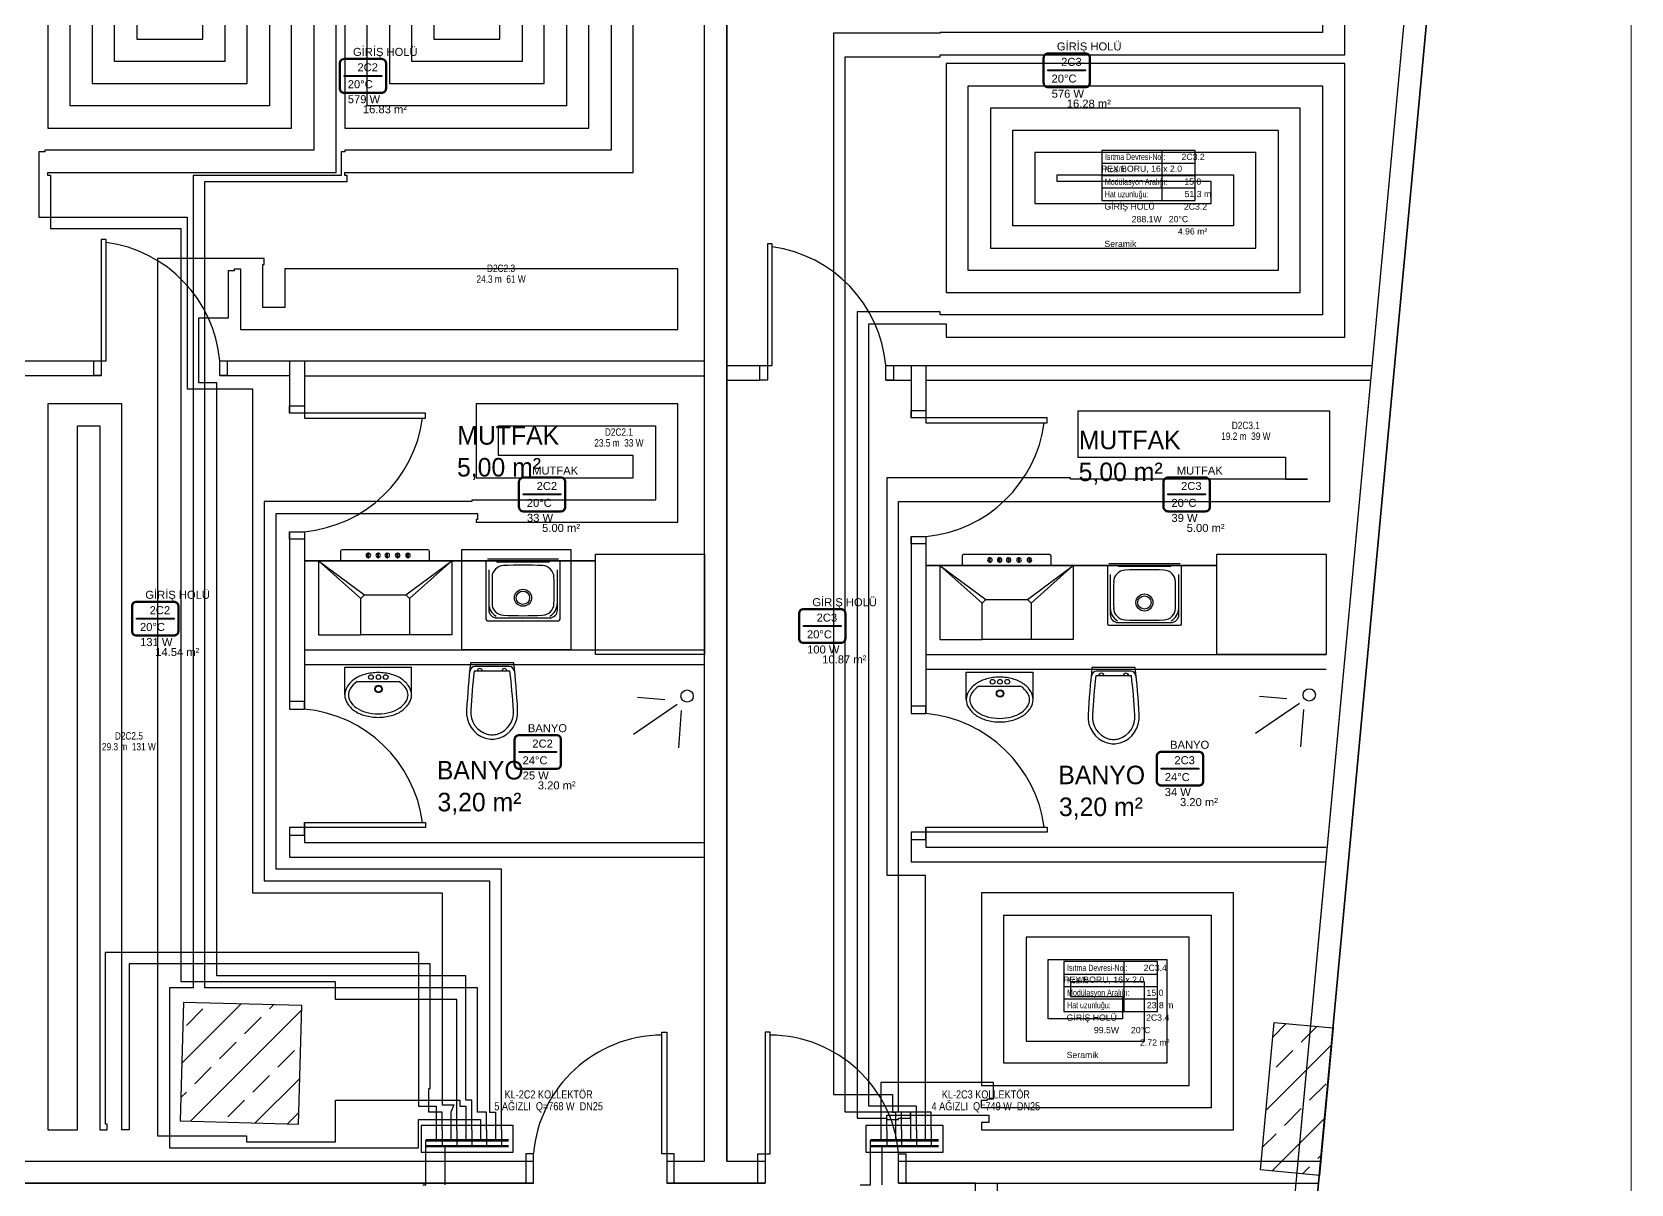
# Model space of a CAD drawing. Header units: centimetres. Extents: x 247996 to 315152, y -468471 to -440326.
# Drawn here: x 287965 to 289044, y -444081 to -443304 of the extents above; entities that cross this region are included whole.
import ezdxf
from ezdxf.enums import TextEntityAlignment as Align

# ---------------------------------------------------------------- set-up
doc = ezdxf.new("R2010")
doc.units = ezdxf.units.CM
doc.linetypes.add('ISITMA DONUS HATTI', pattern=[1.66, 1.57, -0.02, -0.07])
for name, color, linetype, lineweight in [('SCOTT-ANTED', 144, 'Continuous', 0), ('SCOTT-MTY-ISITMA-DONUS-BORU', 30, 'ISITMA DONUS HATTI', 30), ('SCOTT-MTY-ISITMA-GIDIS-BORU', 10, 'Continuous', 30)]:
    doc.layers.add(name, color=color, linetype=linetype, lineweight=lineweight)
for name, color, linetype in [('SCOTT-MKDU0', 50, 'Continuous'), ('SCOTT-MTY-ISIKAYBIMAHAL', 2, 'Continuous'), ('SCOTT-MTY-KOLLETÖR', 7, 'Continuous'), ('SCOTT-MTY-PEX-BORU', 1, 'Continuous'), ('SCOTT-MTY-RADYATÖR', 2, 'Continuous')]:
    doc.layers.add(name, color=color, linetype=linetype)
doc.styles.add('MtXpl_Comic_Sans_MS', font='comic.ttf')
doc.styles.add('MTYCAPLT', font='arial.ttf')
doc.styles.add('ROTAS', font='arial.ttf')

# ---------------------------------------------------------------- blocks, each defined once
blk = doc.blocks.new('MTY-RADYATOR MAHAL')
at = {"layer": 'SCOTT-MTY-ISIKAYBIMAHAL', "color": 2}
for points in [[(-35.7, 18.4), (-35.7, -18.4, 0.414214), (-28.2, -25.9), (28.2, -25.9, 0.414214), (35.7, -18.4), (35.7, 18.4, 0.414214), (28.2, 25.9), (-28.2, 25.9, 0.414214)], [(-34.2, 18.4), (-34.2, -18.4, 0.414214), (-28.2, -24.4), (28.2, -24.4, 0.414214), (34.2, -18.4), (34.2, 18.4, 0.414214), (28.2, 24.4), (-28.2, 24.4, 0.414214)]]:
    blk.add_lwpolyline(points, format="xyb", close=True, dxfattribs=at)
at = {"layer": 'SCOTT-MTY-ISIKAYBIMAHAL', "color": 4}
for points in [[(-35.2, 18.4), (-35.2, -18.4, 0.414214), (-28.2, -25.4), (28.2, -25.4, 0.414214), (35.2, -18.4), (35.2, 18.4, 0.414214), (28.2, 25.4), (-28.2, 25.4, 0.414214)], [(-34.7, 18.4), (-34.7, -18.4, 0.414214), (-28.2, -24.9), (28.2, -24.9, 0.414214), (34.7, -18.4), (34.7, 18.4, 0.414214), (28.2, 24.9), (-28.2, 24.9, 0.414214)]]:
    blk.add_lwpolyline(points, format="xyb", close=True, dxfattribs=at)
at = {"layer": 'SCOTT-MTY-ISIKAYBIMAHAL', "color": 2}
blk.add_lwpolyline([(-28.2, 0.8), (28.2, 0.8), (28.2, -0.8), (-28.2, -0.8)], close=True, dxfattribs=at)
at = {"layer": 'SCOTT-MTY-ISIKAYBIMAHAL', "color": 1, "style": 'MTYCAPLT', "width": 0.65}
for tag, p in [('MAHAL_001', (-14.9, 29.8)), ('NO_001', (-8.3, 6.7))]:
    blk.add_attdef(tag, p, '', height=12, rotation=360, dxfattribs=at)
at = {"layer": 'SCOTT-MTY-ISIKAYBIMAHAL', "color": 4, "style": 'MTYCAPLT', "width": 0.65}
for tag, p in [('DERECE_001', (-22.8, -18.5)), ('ISIKAYBI_001', (-22.7, -41.1))]:
    blk.add_attdef(tag, p, '', height=12, rotation=360, dxfattribs=at)
blk.add_attdef('ALAN', text='', height=12, rotation=360, dxfattribs=at).set_placement((0, -50), align=Align.MIDDLE_LEFT)
blk = doc.blocks.new('MTY-ETIKET')
at = {"layer": 'SCOTT-MTY-RADYATÖR'}
for p, q in [((2.69, 0), (2.69, 8)), ((-7, 6), (8, 6)), ((-7, 4), (8, 4)), ((-7, 2), (8, 2))]:
    blk.add_line(p, q, dxfattribs=at)
blk.add_lwpolyline([(8, 0), (8, 8), (-7, 8), (-7, 0)], close=True, dxfattribs=at)
at = {"layer": 'SCOTT-MTY-RADYATÖR', "style": 'MTYCAPLT', "width": 0.65}
for s, p in [('Kcal/h:', (-6.5, 5)), ('Isıtma Devresi-No.:', (-6.5, 7)), ('Modülasyon Aralığı:', (-6.5, 3)), ('Hat uzunluğu:', (-6.5, 1))]:
    blk.add_text(s, height=1, rotation=360, dxfattribs=at).set_placement(p, align=Align.MIDDLE_LEFT)
at = {"layer": 'SCOTT-MTY-RADYATÖR', "color": 2, "style": 'MTYCAPLT', "width": 0.65}
for tag, p in [('BORU_001', (-7.07, 4.59)), ('YER_001', (2.9, 4.5))]:
    blk.add_attdef(tag, p, '', height=1, dxfattribs=at)
at = {"layer": 'SCOTT-MTY-RADYATÖR', "style": 'MTYCAPLT', "width": 0.65}
for tag, p in [('NO1_001', (5.8, 6.5)), ('AR_001', (6.25, 2.5)), ('UZ_001', (6.31, 0.51))]:
    blk.add_attdef(tag, p, '', height=1, rotation=360, dxfattribs=at)

msp = doc.modelspace()

# ---------------------------------------------------------------- linework, layer by layer
at = {"layer": 'SCOTT-ANTED'}
msp.add_line((289044.2, -440326.5), (289044.2, -447826.5), dxfattribs=at)
at = {"layer": 'SCOTT-MKDU0', "color": 8, "ltscale": 0.03}
for p, q in [((288531.6, -447327.5), (288918.9, -443160.1)), ((288918.9, -443160.1), (288531.6, -447327.5)), ((288804.3, -444231), (288903.9, -443159.5)), ((288819.6, -444066), (288903.9, -443159.5)), ((288419.1, -444066), (288419.1, -443220.4)), ((288419.1, -444066), (288419.1, -443220.4)), ((288434.1, -444066), (288434.1, -443220.9)), ((288434.1, -443220.9), (288434.1, -444066)), ((287958.2, -443526), (288015.3, -443526)), ((288092, -443526), (288149.1, -443526)), ((288139.1, -443526), (288139.1, -443561.4)), ((288149.1, -443526), (288149.1, -443564.7)), ((288149.1, -443526.1), (288419.1, -443526.1)), ((288434.1, -443529.1), (288457.1, -443529.1)), ((288541.5, -443529.1), (288568.4, -443529.1)), ((288558.4, -443529.1), (288558.4, -443564.5)), ((288568.4, -443529.1), (288568.4, -443567.9)), ((288568.4, -443529.2), (288869.5, -443529.2)), ((287958.2, -443536), (288012, -443536)), ((288092, -443536), (288139.1, -443536)), ((288149.1, -443536.1), (288419.1, -443536.1)), ((288434.1, -443539.1), (288456.5, -443539.1)), ((288541.5, -443539.1), (288558.4, -443539.1)), ((288568.4, -443539.2), (288868.6, -443539.2)), ((288139.1, -443641.4), (288139.1, -443761)), ((288149.1, -443641.4), (288149.1, -443761)), ((288255.3, -443721), (288255.3, -443653.3)), ((288255.3, -443653.3), (288328.9, -443653.3)), ((288328.9, -443653.3), (288328.9, -443721)), ((288558.4, -443644.5), (288558.4, -443764.1)), ((288568.4, -443644.5), (288568.4, -443764.1)), ((288149.1, -443661), (288345.4, -443661)), ((288345.4, -443661), (288149.1, -443661)), ((288345.4, -443661), (288149.1, -443661)), ((288187.1, -443686.4), (288158.6, -443660.9)), ((288158.6, -443660.9), (288189.6, -443683.9)), ((288248.6, -443660.9), (288158.6, -443660.9)), ((288158.6, -443660.9), (288158.6, -443710.9)), ((288173.5, -443654.6), (288173.5, -443660.9)), ((288232.5, -443653.6), (288174.5, -443653.6)), ((288192, -443656.3), (288192, -443655.8)), ((288192.6, -443655.8), (288192, -443655.8)), ((288192, -443658.9), (288192, -443656.3)), ((288192, -443658.9), (288192.6, -443658.9)), ((288192.6, -443656.3), (288192.6, -443655.8)), ((288192.6, -443658.9), (288192.6, -443656.3)), ((288198.6, -443656.3), (288198.6, -443655.8)), ((288199.2, -443655.8), (288198.6, -443655.8)), ((288198.6, -443658.9), (288198.6, -443656.3)), ((288198.6, -443658.9), (288199.2, -443658.9)), ((288199.2, -443656.3), (288199.2, -443655.8)), ((288199.2, -443658.9), (288199.2, -443656.3)), ((288204.7, -443656.3), (288204.7, -443655.8)), ((288204.7, -443655.8), (288205.3, -443655.8)), ((288204.7, -443658.9), (288204.7, -443656.3)), ((288204.7, -443658.9), (288205.3, -443658.9)), ((288205.3, -443656.3), (288205.3, -443655.8)), ((288205.3, -443658.9), (288205.3, -443656.3)), ((288211.7, -443656.3), (288211.7, -443655.8)), ((288211.7, -443655.8), (288212.3, -443655.8)), ((288211.7, -443658.9), (288211.7, -443656.3)), ((288211.7, -443658.9), (288212.3, -443658.9)), ((288212.3, -443656.3), (288212.3, -443655.8)), ((288212.3, -443658.9), (288212.3, -443656.3)), ((288217.6, -443683.9), (288248.6, -443660.9)), ((288218.7, -443656.3), (288218.7, -443655.8)), ((288218.7, -443655.8), (288219.3, -443655.8)), ((288218.7, -443658.9), (288218.7, -443656.3)), ((288218.7, -443658.9), (288219.3, -443658.9)), ((288219.3, -443656.3), (288219.3, -443655.8)), ((288219.3, -443658.9), (288219.3, -443656.3)), ((288248.6, -443660.9), (288220.1, -443686.4)), ((288233.5, -443660.9), (288233.5, -443654.6)), ((288248.6, -443660.9), (288248.6, -443710.9)), ((288271.6, -443660.9), (288271.6, -443700.4)), ((288320.6, -443659.9), (288272.6, -443659.9)), ((288314.5, -443661.8), (288278.8, -443661.8)), ((288321.6, -443700.4), (288321.6, -443660.9)), ((288345.5, -443724.1), (288345.5, -443656.4)), ((288345.5, -443656.4), (288419.1, -443656.4)), ((288419.1, -443656.4), (288419.1, -443724.1)), ((288568.4, -443664.1), (288764.8, -443664.1)), ((288764.8, -443664.1), (288568.4, -443664.1)), ((288764.8, -443664.1), (288568.4, -443664.1)), ((288606.4, -443689.6), (288577.9, -443664.1)), ((288577.9, -443664.1), (288608.9, -443687.1)), ((288667.9, -443664.1), (288577.9, -443664.1)), ((288577.9, -443664.1), (288577.9, -443714.1)), ((288592.9, -443657.8), (288592.9, -443664.1)), ((288651.9, -443656.8), (288593.9, -443656.8)), ((288611.3, -443659.4), (288611.3, -443658.9)), ((288611.9, -443658.9), (288611.3, -443658.9)), ((288611.3, -443662), (288611.3, -443659.4)), ((288611.3, -443662), (288611.9, -443662)), ((288611.9, -443659.4), (288611.9, -443658.9)), ((288611.9, -443662), (288611.9, -443659.4)), ((288617.9, -443659.4), (288617.9, -443658.9)), ((288618.5, -443658.9), (288617.9, -443658.9)), ((288617.9, -443662), (288617.9, -443659.4)), ((288617.9, -443662), (288618.5, -443662)), ((288618.5, -443659.4), (288618.5, -443658.9)), ((288618.5, -443662), (288618.5, -443659.4)), ((288624.1, -443659.4), (288624.1, -443658.9)), ((288624.1, -443658.9), (288624.7, -443658.9)), ((288624.1, -443662), (288624.1, -443659.4)), ((288624.1, -443662), (288624.7, -443662)), ((288624.7, -443659.4), (288624.7, -443658.9)), ((288624.7, -443662), (288624.7, -443659.4)), ((288631.1, -443659.4), (288631.1, -443658.9)), ((288631.1, -443658.9), (288631.7, -443658.9)), ((288631.1, -443662), (288631.1, -443659.4)), ((288631.1, -443662), (288631.7, -443662)), ((288631.7, -443659.4), (288631.7, -443658.9)), ((288631.7, -443662), (288631.7, -443659.4)), ((288636.9, -443687.1), (288667.9, -443664.1)), ((288638, -443659.4), (288638, -443658.9)), ((288638, -443658.9), (288638.7, -443658.9)), ((288638, -443662), (288638, -443659.4)), ((288638, -443662), (288638.7, -443662)), ((288638.7, -443659.4), (288638.7, -443658.9)), ((288638.7, -443662), (288638.7, -443659.4)), ((288667.9, -443664.1), (288639.4, -443689.6)), ((288652.9, -443664.1), (288652.9, -443657.8)), ((288667.9, -443664.1), (288667.9, -443714.1)), ((288690.9, -443664.1), (288690.9, -443703.5)), ((288739.9, -443663.1), (288691.9, -443663.1)), ((288740.9, -443703.5), (288740.9, -443664.1)), ((288764.8, -443724.1), (288764.8, -443656.4)), ((288764.8, -443656.4), (288838.4, -443656.4)), ((288838.4, -443656.4), (288838.4, -443724.1)), ((288273.5, -443667.1), (288273.5, -443694.2)), ((288319.8, -443694.2), (288319.8, -443667.1)), ((288692.8, -443670.2), (288692.8, -443697.3)), ((288733.8, -443664.9), (288698.1, -443664.9)), ((288739.1, -443697.3), (288739.1, -443670.2)), ((288272.6, -443701.4), (288320.6, -443701.4)), ((288278.8, -443699.5), (288314.5, -443699.5)), ((288691.9, -443704.5), (288739.9, -443704.5)), ((288698.1, -443702.6), (288733.8, -443702.6)), ((288158.6, -443710.9), (288187.1, -443710.9)), ((288248.6, -443710.9), (288220.1, -443710.9)), ((288577.9, -443714.1), (288606.4, -443714.1)), ((288667.9, -443714.1), (288639.4, -443714.1)), ((288149.1, -443721), (288419.1, -443721)), ((288328.9, -443721), (288255.3, -443721)), ((288419.1, -443724.1), (288345.5, -443724.1)), ((288568.4, -443724.1), (288838.4, -443724.1)), ((288838.4, -443724.1), (288764.8, -443724.1)), ((288149.1, -443731), (288419.1, -443731)), ((288176.4, -443732.8), (288221.4, -443732.8)), ((288176.4, -443751.5), (288176.4, -443732.8)), ((288221.4, -443751.5), (288221.4, -443732.8)), ((288568.4, -443734.1), (288838.4, -443734.1)), ((288595.7, -443736), (288640.7, -443736)), ((288595.7, -443754.6), (288595.7, -443736)), ((288640.7, -443754.6), (288640.7, -443736)), ((288149.1, -443741), (288149.1, -443761)), ((288184.8, -443742.5), (288212.9, -443742.5)), ((288568.4, -443744.1), (288568.4, -443764.1)), ((288604.2, -443745.6), (288632.3, -443745.6)), ((288400.6, -443758), (288371.1, -443778.2)), ((288392.2, -443754.7), (288373.8, -443753.3)), ((288820.4, -443757.3), (288790.8, -443777.5)), ((288812, -443754), (288793.6, -443752.6)), ((288823.2, -443761.2), (288821.2, -443786.5)), ((288403.4, -443761.9), (288401.5, -443787.2)), ((288139.1, -443841), (288139.1, -443861)), ((288149.1, -443837.6), (288149.1, -443851)), ((288149.1, -443837.6), (288149.1, -443851)), ((288558.4, -443844.1), (288558.4, -443864.1)), ((288568.4, -443840.8), (288568.4, -443854.1)), ((288568.4, -443840.8), (288568.4, -443854.1)), ((288149.1, -443851), (288419.1, -443851)), ((288568.4, -443854.1), (288838.4, -443854.1)), ((288139.1, -443861), (288419.1, -443861)), ((288558.4, -443864.1), (288838.4, -443864.1)), ((288067.5, -443958.9), (288065.2, -444038.8)), ((288066.3, -444000.1), (288106.4, -443960)), ((288147.5, -443961.1), (288067.5, -443958.9)), ((288069.5, -443974.5), (288080.7, -443963.3)), ((288072.3, -444039), (288147.4, -443963.9)), ((288125.6, -443963.3), (288128.3, -443960.6)), ((288145.2, -444041.1), (288147.5, -443961.1)), ((288108.8, -443980.1), (288120, -443968.9)), ((288794.1, -444072), (288803.4, -443972.4)), ((288802.4, -443982.4), (288811.6, -443973.2)), ((288803.4, -443972.4), (288843.2, -443976.1)), ((288821.6, -443985.7), (288832.2, -443975.1)), ((288843.2, -443976.1), (288833.9, -444075.7)), ((288091.9, -443997), (288103.1, -443985.7)), ((288797.8, -444031.9), (288842.1, -443987.6)), ((288131.2, -444002.6), (288142.4, -443991.3)), ((288804.7, -444002.6), (288815.9, -443991.3)), ((288075.1, -444013.8), (288086.3, -444002.6)), ((288114.4, -444019.4), (288125.6, -444008.2)), ((288065.7, -444023.2), (288069.5, -444019.4)), ((288115.9, -444040.3), (288146.1, -444010.2)), ((288827.2, -444025), (288838.4, -444013.8)), ((288097.5, -444036.2), (288108.8, -444025)), ((288810.3, -444041.9), (288821.6, -444030.6)), ((288065.2, -444038.8), (288145.2, -444041.1)), ((288137.8, -444040.9), (288145.4, -444033.3)), ((288801.9, -444072.7), (288837.5, -444037.1)), ((288795.5, -444056.7), (288804.7, -444047.5)), ((288832.8, -444064.3), (288835.2, -444061.9)), ((287628.2, -444066), (288303.6, -444066)), ((287871.8, -444066), (288303.6, -444066)), ((288393.6, -444066), (288419.1, -444066)), ((288393.6, -444066), (288419.1, -444066)), ((288434.1, -444066), (288460, -444066)), ((288434.1, -444066), (288460, -444066)), ((288550, -444066), (288834.7, -444066)), ((288550, -444066), (288819.6, -444066)), ((288833.9, -444075.7), (288794.1, -444072)), ((288822.5, -444074.6), (288827.2, -444069.9)), ((288303.6, -444081), (287485.3, -444081)), ((287628.2, -444081), (288303.6, -444081)), ((288393.6, -444081), (288460, -444081)), ((288460, -444081), (288393.6, -444081)), ((288550, -444081), (288833.3, -444081)), ((288601.8, -444081), (288550, -444081)), ((288601.8, -444098), (288601.8, -444081)), ((288601.8, -444231), (288601.8, -444081)), ((288616.8, -444093), (288616.8, -444081))]:
    msp.add_line(p, q, dxfattribs=at)
for points in [[(288012, -443526), (288015.3, -443526), (288015.3, -443444.1), (288012, -443444.1)], [(288461.5, -443529.1), (288464.8, -443529.1), (288464.8, -443447.2), (288461.5, -443447.2)], [(288149.1, -443561.4), (288149.1, -443564.7), (288230.9, -443564.7), (288230.9, -443561.4)], [(288568.4, -443564.5), (288568.4, -443567.9), (288650.3, -443567.9), (288650.3, -443564.5)], [(288149.1, -443841), (288149.1, -443837.6), (288230.9, -443837.6), (288230.9, -443841)], [(288568.4, -443844.1), (288568.4, -443840.8), (288650.3, -443840.8), (288650.3, -443844.1)], [(288393.6, -444061), (288390.3, -444061), (288390.3, -443979.1), (288393.6, -443979.1)], [(288393.6, -444061), (288390.3, -444061), (288390.3, -443979.1), (288393.6, -443979.1)], [(288393.6, -444061), (288390.3, -444061), (288390.3, -443979.1), (288393.6, -443979.1)], [(288460, -444061), (288463.3, -444061), (288463.3, -443979.1), (288460, -443979.1)], [(288460, -444061), (288463.3, -444061), (288463.3, -443979.1), (288460, -443979.1)], [(288460, -444061), (288463.3, -444061), (288463.3, -443979.1), (288460, -443979.1)]]:
    msp.add_lwpolyline(points, close=True, dxfattribs=at)
for points in [[(288012, -443536), (288007, -443536), (288007, -443526), (288012, -443526), (288012, -443536)], [(288097, -443536), (288092, -443536), (288092, -443526), (288097, -443526), (288097, -443536)], [(288461.5, -443539.1), (288456.5, -443539.1), (288456.5, -443529.1), (288461.5, -443529.1), (288461.5, -443539.1)], [(288546.5, -443539.1), (288541.5, -443539.1), (288541.5, -443529.1), (288546.5, -443529.1), (288546.5, -443539.1)], [(288139.1, -443561.4), (288139.1, -443556.4), (288149.1, -443556.4), (288149.1, -443561.4), (288139.1, -443561.4)], [(288558.4, -443564.5), (288558.4, -443559.5), (288568.4, -443559.5), (288568.4, -443564.5), (288558.4, -443564.5)], [(288139.1, -443646.4), (288139.1, -443641.4), (288149.1, -443641.4), (288149.1, -443646.4), (288139.1, -443646.4)], [(288558.4, -443649.5), (288558.4, -443644.5), (288568.4, -443644.5), (288568.4, -443649.5), (288558.4, -443649.5)], [(288139.1, -443756), (288139.1, -443761), (288149.1, -443761), (288149.1, -443756), (288139.1, -443756)], [(288558.4, -443759.1), (288558.4, -443764.1), (288568.4, -443764.1), (288568.4, -443759.1), (288558.4, -443759.1)], [(288139.1, -443841), (288139.1, -443846), (288149.1, -443846), (288149.1, -443841), (288139.1, -443841)], [(288558.4, -443844.1), (288558.4, -443849.1), (288568.4, -443849.1), (288568.4, -443844.1), (288558.4, -443844.1)], [(288298.6, -444081), (288303.6, -444081), (288303.6, -444061), (288298.6, -444061), (288298.6, -444081)], [(288298.6, -444081), (288303.6, -444081), (288303.6, -444061), (288298.6, -444061), (288298.6, -444081)], [(288298.6, -444081), (288303.6, -444081), (288303.6, -444061), (288298.6, -444061), (288298.6, -444081)], [(288393.6, -444081), (288398.6, -444081), (288398.6, -444061), (288393.6, -444061), (288393.6, -444081)], [(288393.6, -444081), (288398.6, -444081), (288398.6, -444061), (288393.6, -444061), (288393.6, -444081)], [(288393.6, -444081), (288398.6, -444081), (288398.6, -444061), (288393.6, -444061), (288393.6, -444081)], [(288460, -444081), (288455, -444081), (288455, -444061), (288460, -444061), (288460, -444081)], [(288460, -444081), (288455, -444081), (288455, -444061), (288460, -444061), (288460, -444081)], [(288460, -444081), (288455, -444081), (288455, -444061), (288460, -444061), (288460, -444081)], [(288555, -444081), (288550, -444081), (288550, -444061), (288555, -444061), (288555, -444081)], [(288555, -444081), (288550, -444081), (288550, -444061), (288555, -444061), (288555, -444081)], [(288555, -444081), (288550, -444081), (288550, -444061), (288555, -444061), (288555, -444081)]]:
    msp.add_lwpolyline(points, dxfattribs=at)
for points in [[(288261.2, -443729.9, 0.01664), (288258.6, -443761.7, 0.351622), (288271.3, -443780.7, 0.068714), (288275.8, -443781.3, 0.068714), (288280.2, -443780.7, 0.351622), (288293, -443761.7, 0.01664), (288290.4, -443729.9)], [(288263.7, -443735.5, 0.016866), (288261.4, -443761.9, 0.351778), (288272.2, -443777.9, 0.068022), (288275.8, -443778.4, 0.068022), (288279.4, -443777.9, 0.351778), (288290.1, -443761.9, 0.016866), (288287.8, -443735.5)], [(288680.5, -443733, 0.01664), (288677.9, -443764.9, 0.351622), (288690.7, -443783.8, 0.068714), (288695.1, -443784.4, 0.068714), (288699.5, -443783.8, 0.351622), (288712.3, -443764.9, 0.01664), (288709.7, -443733)], [(288683.1, -443738.6, 0.016866), (288680.8, -443765.1, 0.351778), (288691.5, -443781, 0.068022), (288695.1, -443781.5, 0.068022), (288698.7, -443781, 0.351778), (288709.4, -443765.1, 0.016866), (288707.1, -443738.6)]]:
    msp.add_lwpolyline(points, format="xyb", close=True, dxfattribs=at)
for points in [[(288290.6, -443735.4, 0.389191), (288287.3, -443732.3), (288275.8, -443732.3), (288264.2, -443732.3, 0.389191), (288260.9, -443735.4, 0.389191)], [(288710, -443738.5, 0.389191), (288706.6, -443735.4), (288695.1, -443735.4), (288683.6, -443735.4, 0.389191), (288680.2, -443738.5, 0.389191)]]:
    msp.add_lwpolyline(points, format="xyb", dxfattribs=at)
for centre, radius in [((288194, -443739.4), 1.56), ((288199.1, -443739.4), 1.56), ((288204, -443739.4), 1.56), ((288199.1, -443747.4), 2.52), ((288199.1, -443747.4), 2.12), ((288407.3, -443752.2, 51), 4.14), ((288613.4, -443742.6), 1.56), ((288618.5, -443750.5), 2.52), ((288618.5, -443750.5), 2.12), ((288618.4, -443742.6), 1.56), ((288623.3, -443742.6), 1.56), ((288827.1, -443751.5, 51), 4.14)]:
    msp.add_circle(centre, radius, dxfattribs=at)
for centre, radius, start, end in [((288003.5, -443534.2), 88.9, 5.3081, 82.3253), ((288452.9, -443537.3), 88.9, 5.3081, 82.3253), ((288140.8, -443552.8), 88.9, 275.3081, 352.3253), ((288560.2, -443556), 88.9, 275.3081, 352.3253), ((288174.5, -443654.6), 1, 90, 180), ((288192.3, -443657.3), 1.54, 100.5379, 259.4246), ((288192.3, -443657.3), 1.54, 282.6233, 77.3765), ((288198.9, -443657.3), 1.54, 100.5379, 259.4246), ((288198.9, -443657.3), 1.54, 282.6233, 77.3765), ((288205, -443657.3), 1.54, 100.5379, 259.4246), ((288205, -443657.3), 1.54, 282.6233, 77.3765), ((288212, -443657.3), 1.54, 100.5379, 259.4246), ((288212, -443657.3), 1.54, 282.6233, 77.3765), ((288219, -443657.3), 1.54, 100.5379, 259.4246), ((288219, -443657.3), 1.54, 282.6233, 77.3765), ((288232.5, -443654.6), 1, 0, 90), ((288593.9, -443657.8), 1, 90, 180), ((288611.6, -443660.4), 1.54, 100.5379, 259.4246), ((288611.6, -443660.4), 1.54, 282.6233, 77.3765), ((288618.2, -443660.4), 1.54, 100.5379, 259.4246), ((288618.2, -443660.4), 1.54, 282.6233, 77.3765), ((288624.3, -443660.4), 1.54, 100.5379, 259.4246), ((288624.3, -443660.4), 1.54, 282.6233, 77.3765), ((288631.3, -443660.4), 1.54, 100.5379, 259.4246), ((288631.3, -443660.4), 1.54, 282.6233, 77.3765), ((288638.3, -443660.4), 1.54, 100.5379, 259.4246), ((288638.3, -443660.4), 1.54, 282.6233, 77.3765), ((288651.9, -443657.8), 1, 0, 90), ((288196.4, -443760.8), 24.1, 105.5176, 123.8347), ((288198.9, -443769.9), 33.5, 90, 105.5176), ((288198.9, -443769.9), 33.5, 74.4824, 90), ((288201.4, -443760.8), 24.1, 56.1653, 74.4824), ((288267.5, -443735.5), 1.78, 0, 180), ((288284.1, -443735.5), 1.78, 0, 180), ((288618.2, -443773), 33.5, 90, 105.5176), ((288618.2, -443773), 33.5, 74.4824, 90), ((288686.8, -443738.6), 1.78, 0, 180), ((288703.4, -443738.6), 1.78, 0, 180), ((288186.7, -443751.5), 10.3, 148.2866, 180), ((288192.5, -443755.1), 17.2, 123.8347, 148.2866), ((288186.7, -443751.5), 7.93, 148.2866, 180), ((288192.5, -443755.1), 14.8, 121.3767, 148.2866), ((288205.2, -443755.1), 14.8, 31.7134, 58.6233), ((288205.2, -443755.1), 17.2, 31.7134, 56.1653), ((288211.1, -443751.5), 7.93, 0, 31.7134), ((288211.1, -443751.5), 10.3, 0, 31.7134), ((288606, -443754.6), 10.3, 148.2866, 180), ((288611.9, -443758.2), 17.2, 123.8347, 148.2866), ((288606, -443754.6), 7.93, 148.2866, 180), ((288611.9, -443758.2), 14.8, 121.3767, 148.2866), ((288615.7, -443763.9), 24.1, 105.5176, 123.8347), ((288620.7, -443763.9), 24.1, 56.1653, 74.4824), ((288624.6, -443758.2), 14.8, 31.7134, 58.6233), ((288624.6, -443758.2), 17.2, 31.7134, 56.1653), ((288630.4, -443754.6), 7.93, 0, 31.7134), ((288630.4, -443754.6), 10.3, 0, 31.7134), ((288140.8, -443849.5), 88.9, 7.6747, 84.6919), ((288186.7, -443751.5), 10.3, 180, 211.7134), ((288192.5, -443747.9), 17.2, 211.7134, 236.1653), ((288186.7, -443751.5), 7.93, 180, 211.7134), ((288192.5, -443747.9), 14.8, 211.7134, 236.1653), ((288196.4, -443742.2), 21.7, 236.1653, 254.4824), ((288201.4, -443742.2), 21.7, 285.5176, 303.8347), ((288205.2, -443747.9), 14.8, 303.8347, 328.2866), ((288205.2, -443747.9), 17.2, 303.8347, 328.2866), ((288211.1, -443751.5), 7.93, 328.2866, 0), ((288211.1, -443751.5), 10.3, 328.2866, 0), ((288606, -443754.6), 10.3, 180, 211.7134), ((288611.9, -443751), 17.2, 211.7134, 236.1653), ((288606, -443754.6), 7.93, 180, 211.7134), ((288611.9, -443751), 14.8, 211.7134, 236.1653), ((288624.6, -443751), 14.8, 303.8347, 328.2866), ((288624.6, -443751), 17.2, 303.8347, 328.2866), ((288630.4, -443754.6), 7.93, 328.2866, 0), ((288630.4, -443754.6), 10.3, 328.2866, 0), ((288196.4, -443742.2), 24.1, 236.1653, 254.4824), ((288198.9, -443733.1), 33.5, 254.4824, 270), ((288198.9, -443733.1), 31.1, 254.4824, 270), ((288198.9, -443733.1), 31.1, 270, 285.5176), ((288198.9, -443733.1), 33.5, 270, 285.5176), ((288201.4, -443742.2), 24.1, 285.5176, 303.8347), ((288560.2, -443852.6), 88.9, 7.6747, 84.6919), ((288615.7, -443745.3), 24.1, 236.1653, 254.4824), ((288615.7, -443745.3), 21.7, 236.1653, 254.4824), ((288618.2, -443736.2), 33.5, 254.4824, 270), ((288618.2, -443736.2), 31.1, 254.4824, 270), ((288618.2, -443736.2), 31.1, 270, 285.5176), ((288618.2, -443736.2), 33.5, 270, 285.5176), ((288620.7, -443745.3), 21.7, 285.5176, 303.8347), ((288620.7, -443745.3), 24.1, 285.5176, 303.8347), ((288390.9, -444068.6), 87.6, 90.3687, 174.9809), ((288390.9, -444068.6), 87.6, 90.3687, 174.9809), ((288390.9, -444068.6), 87.6, 90.3687, 174.9809), ((288462.8, -444068.6), 87.6, 5.0191, 89.6313), ((288462.8, -444068.6), 87.6, 5.0191, 89.6313), ((288462.8, -444068.6), 87.6, 5.0191, 89.6313)]:
    msp.add_arc(centre, radius, start, end, dxfattribs=at)
for centre, major_axis, start_param, end_param in [((288283.7, -443672.2), (5.66, -5.66), 2.395934, 3.900021), ((288296.6, -443996.2), (332.3, 0), 1.531058, 1.610536), ((288309.5, -443672.2), (5.66, -5.66), 0.812368, 2.316455), ((288607.9, -443680.9), (-234.9, -234.9), 5.470817, 5.524757), ((287985.4, -443680.9), (234.9, -234.9), 0.758428, 0.812368), ((289027.2, -443684.1), (-234.9, -234.9), 5.470817, 5.524757), ((288703.1, -443675.3), (5.66, -5.66), 2.395934, 3.900021), ((288715.9, -443999.3), (332.3, 0), 1.531058, 1.610536), ((288728.8, -443675.3), (5.66, -5.66), 0.812368, 2.316455), ((288404.7, -443684.1), (234.9, -234.9), 0.758428, 0.812368), ((288296.6, -443685.9), (-4.07, -4.07), 3.926991, 10.210176), ((288296.6, -443685.9), (-3.18, -3.18), 3.926991, 10.210176), ((288715.9, -443689.1), (-4.07, -4.07), 3.926991, 10.210176), ((288715.9, -443689.1), (-3.18, -3.18), 3.926991, 10.210176), ((288283.6, -443689.7), (-7.14, -7.14), 5.524757, 6.541187), ((288278.8, -443694.2), (-3.75, -3.75), 5.497787, 7.068583), ((288283.7, -443689.7), (-5.66, -5.66), 5.524757, 7.028844), ((288309.5, -443689.7), (-5.66, -5.66), 0.825137, 2.329224), ((288314.5, -443694.2), (3.75, -3.75), -0.785398, 0.785398), ((288309.6, -443689.7), (7.14, -7.14), -0.258001, 0.758428), ((288702.9, -443692.8), (-7.14, -7.14), 5.524757, 6.541187), ((288703.1, -443692.8), (-5.66, -5.66), 5.524757, 7.028844), ((288728.8, -443692.8), (-5.66, -5.66), 0.825137, 2.329224), ((288728.9, -443692.8), (7.14, -7.14), -0.258001, 0.758428), ((288272.6, -443700.4), (0.707, -0.707), 3.926991, 5.497787), ((288296.6, -443365.7), (332.3, 0), 4.67265, 4.752129), ((288320.6, -443700.4), (0.707, -0.707), -0.785398, 0.785398), ((288691.9, -443703.5), (0.707, -0.707), 3.926991, 5.497787), ((288698.1, -443697.3), (-3.75, -3.75), 5.497787, 7.068583), ((288715.9, -443368.8), (332.3, 0), 4.67265, 4.752129), ((288733.8, -443697.3), (3.75, -3.75), -0.785398, 0.785398), ((288739.9, -443703.5), (0.707, -0.707), -0.785398, 0.785398)]:
    msp.add_ellipse(centre, major_axis=major_axis, ratio=1, start_param=start_param, end_param=end_param, dxfattribs=at)
at = {"layer": 'SCOTT-MKDU0', "color": 8, "ltscale": 0.03, "invisible_edges": 4}
for points in [[(288189.6, -443683.9), (288217.6, -443683.9), (288220.1, -443686.4), (288187.1, -443686.4)], [(288220.1, -443710.9), (288187.1, -443710.9), (288187.1, -443686.4), (288220.1, -443686.4)], [(288608.9, -443687.1), (288636.9, -443687.1), (288639.4, -443689.6), (288606.4, -443689.6)], [(288639.4, -443714.1), (288606.4, -443714.1), (288606.4, -443689.6), (288639.4, -443689.6)]]:
    msp.add_3dface(points, dxfattribs=at)
at = {"layer": 'SCOTT-MTY-ISITMA-DONUS-BORU'}
for points in [[(288229, -444082), (288231, -444082), (288231, -444052)], [(288238, -444045), (288238, -444052)], [(288248, -444045), (288248, -444052)], [(288258, -444045), (288258, -444052)], [(288268, -444045), (288268, -444052)], [(288278, -444045), (288278, -444052)], [(288524, -444082), (288531, -444082), (288531, -444052)], [(288538, -444045), (288538, -444052)], [(288548, -444045), (288548, -444052)], [(288558, -444045), (288558, -444052)], [(288568, -444045), (288568, -444052)]]:
    msp.add_lwpolyline(points, dxfattribs=at)
at = {"layer": 'SCOTT-MTY-ISITMA-DONUS-BORU', "const_width": 1.6}
for points in [[(288287, -444052), (288231, -444052)], [(288577, -444052), (288531, -444052)]]:
    msp.add_lwpolyline(points, dxfattribs=at)
at = {"layer": 'SCOTT-MTY-ISITMA-GIDIS-BORU'}
for points in [[(288242, -444045), (288242, -444056)], [(288252, -444045), (288252, -444056)], [(288262, -444045), (288262, -444056)], [(288272, -444045), (288272, -444056)], [(288282, -444045), (288282, -444056)], [(288542, -444045), (288542, -444056)], [(288552, -444045), (288552, -444056)], [(288562, -444045), (288562, -444056)], [(288572, -444045), (288572, -444056)], [(288244, -444082), (288244, -444056)], [(288539, -444082), (288539, -444056)]]:
    msp.add_lwpolyline(points, dxfattribs=at)
at = {"layer": 'SCOTT-MTY-ISITMA-GIDIS-BORU', "const_width": 1.6}
for points in [[(288287, -444056), (288231, -444056)], [(288577, -444056), (288531, -444056)]]:
    msp.add_lwpolyline(points, dxfattribs=at)
at = {"layer": 'SCOTT-MTY-KOLLETÖR'}
for points in [[(288290, -444042), (288228, -444042), (288228, -444060), (288290, -444060)], [(288580, -444042), (288528, -444042), (288528, -444060), (288580, -444060)]]:
    msp.add_lwpolyline(points, close=True, dxfattribs=at)
at = {"layer": 'SCOTT-MTY-PEX-BORU'}
for points in [[(288252, -444045), (288252, -443957), (288170, -443957), (288170, -443945), (288066, -443945), (288066, -443437), (287978, -443437), (287978, -443401), (287976, -443401), (287976, -443399), (288170.5, -443399), (288170.5, -443135)], [(287976, -443135), (287976, -443369), (288140.5, -443369), (288140.5, -443165)], [(288272, -444045), (288272, -444033), (288266, -444033), (288266, -443949), (288082, -443949), (288082, -443405), (288178, -443405), (288178, -443401), (288176.5, -443401), (288176.5, -443399), (288371, -443399), (288371, -443135)], [(288176.5, -443135), (288176.5, -443369), (288341, -443369), (288341, -443165)], [(288552, -444045), (288552, -444033), (288514, -444033), (288514, -443321), (288578, -443321), (288578, -443319.5), (288582, -443319.5), (288851, -443319.5), (288851, -443135)], [(288155.5, -443150), (288155.5, -443384), (287976, -443384), (287974, -443384), (287974, -443385), (287970, -443385), (287970, -443429), (288070, -443429), (288070, -443545), (288114, -443545), (288114, -443885), (288242, -443885), (288242, -444028), (288250, -444028), (288248, -444033), (288248, -444045)], [(288125.5, -443180), (288125.5, -443354), (287991, -443354), (287991, -443150)], [(288356, -443150), (288356, -443384), (288176.5, -443384), (288176.5, -443385), (288174, -443385), (288174, -443401), (288074, -443401), (288074, -443949), (288058, -443949), (288058, -444057), (288226, -444057), (288226, -444038), (288268, -444038), (288268, -444045)], [(288326, -443180), (288326, -443354), (288191.5, -443354), (288191.5, -443150)], [(288836, -443150), (288836, -443304.5), (288582, -443304.5), (288578, -443304.5), (288578, -443305), (288506, -443305), (288506, -444021), (288546, -444021), (288546, -444033), (288548, -444033), (288548, -444045)], [(288006, -443165), (288006, -443339), (288110.5, -443339), (288110.5, -443195)], [(288206.5, -443165), (288206.5, -443339), (288311, -443339), (288311, -443195)], [(288095.5, -443210), (288095.5, -443324), (288021, -443324), (288021, -443180)], [(288296, -443210), (288296, -443324), (288221.5, -443324), (288221.5, -443180)], [(288036, -443195), (288036, -443309), (288080.5, -443309), (288080.5, -443294)], [(288236.5, -443195), (288236.5, -443309), (288281, -443309), (288281, -443294)], [(288562, -444045), (288562, -444029), (288530, -444029), (288530, -443501), (288582, -443501), (288582, -443510), (288851, -443510), (288851, -443325.5), (288582, -443325.5), (288582, -443480), (288821, -443480), (288821, -443355.5), (288612, -443355.5), (288612, -443450), (288791, -443450), (288791, -443385.5), (288642, -443385.5), (288642, -443420), (288761, -443420), (288761, -443405), (288657, -443405), (288657, -443400.5), (288776, -443400.5), (288776, -443435), (288627, -443435), (288627, -443370.5), (288806, -443370.5), (288806, -443465), (288597, -443465), (288597, -443340.5), (288836, -443340.5), (288836, -443495), (288582, -443495), (288578, -443495), (288578, -443493), (288522, -443493), (288522, -444037), (288542, -444037), (288542, -444038), (288550, -444038), (288550, -444037), (288558, -444037), (288558, -444033), (288558, -444045)], [(288262, -444045), (288262, -444025), (288258, -444025), (288258, -443941), (288090, -443941), (288090, -443541), (288078, -443541), (288078, -443497), (288098, -443497), (288098, -443465), (288102, -443465), (288102, -443464), (288106, -443464), (288106, -443505), (288401, -443505), (288401, -443464), (288136, -443464), (288136, -443490), (288121, -443490), (288121, -443464), (288121, -443461), (288122, -443461), (288122, -443457), (288050, -443457), (288050, -444049), (288110, -444049), (288110, -444053), (288170, -444053), (288170, -444025), (288254, -444025), (288254, -444029), (288258, -444029), (288258, -444045)], [(288242, -444045), (288242, -444033), (288233, -444033), (288233, -444017), (288234, -444017), (288234, -443933), (288031, -443933), (288031, -444045), (288026, -444045), (288026, -443555), (287976, -443555), (287976, -444045), (287996, -444045), (287996, -443570), (288011, -443570), (288011, -444045), (288016, -444045), (288016, -444041), (288015, -444041), (288015, -443925), (288226, -443925), (288226, -444029), (288238, -444029), (288238, -444045)], [(288282, -444045), (288282, -443869), (288130, -443869), (288130, -443629), (288266, -443629), (288266, -443633), (288265, -443633), (288265, -443635), (288401, -443635), (288401, -443555), (288265, -443555), (288265, -443605), (288371, -443605), (288371, -443590), (288280, -443590), (288280, -443570), (288386, -443570), (288386, -443620), (288265, -443620), (288262, -443620), (288262, -443621), (288122, -443621), (288122, -443877), (288274, -443877), (288274, -444033), (288278, -444033), (288278, -444045)], [(288572, -444045), (288572, -444033), (288550, -444033), (288550, -443621), (288671, -443621), (288841, -443621), (288841, -443560), (288671, -443560), (288671, -443591), (288811, -443591), (288811, -443606), (288826, -443606), (288671, -443606), (288666, -443606), (288666, -443605), (288542, -443605), (288542, -443873), (288568, -443873), (288568, -444045)], [(288542, -444045), (288542, -444035), (288611, -444035), (288611, -444040), (288606, -444040), (288606, -444045), (288776, -444045), (288776, -443885), (288606, -443885), (288606, -444015), (288746, -444015), (288746, -443915), (288636, -443915), (288636, -443985), (288716, -443985), (288716, -443945), (288666, -443945), (288666, -443955), (288701, -443955), (288701, -443970), (288651, -443970), (288651, -443930), (288731, -443930), (288731, -444000), (288621, -444000), (288621, -443900), (288761, -443900), (288761, -444030), (288606, -444030), (288606, -444025), (288610, -444025), (288610, -444024), (288614, -444024), (288614, -444013), (288538, -444013), (288538, -444045)]]:
    msp.add_lwpolyline(points, dxfattribs=at)

# ---------------------------------------------------------------- block references
at = {"layer": 'SCOTT-MTY-ISIKAYBIMAHAL'}
ref = msp.add_blockref('MTY-RADYATOR MAHAL', (288188.6, -443333.8), dxfattribs=dict(at, xscale=0.45, yscale=0.45))
ref.add_attrib('DERECE_001', '20%%DC', (288178.4, -443342.1), dxfattribs={"height": 5.4, "rotation": 360, "style": 'MTYCAPLT'})
ref.add_attrib('MAHAL_001', 'GİRİŞ HOLÜ', (288181.9, -443320.3), dxfattribs={"height": 5.4, "rotation": 360, "style": 'MTYCAPLT'})
ref.add_attrib('ISIKAYBI_001', '579 W', (288178.4, -443352.2), dxfattribs={"height": 5.4, "rotation": 360, "style": 'MTYCAPLT'})
ref.add_attrib('NO_001', '2C2', (288184.9, -443330.7), dxfattribs={"height": 5.4, "rotation": 360, "style": 'MTYCAPLT'})
ref.add_attrib('ALAN', '16.83 m²', (288188.6, -443359), dxfattribs={"height": 5.4, "rotation": 360, "style": 'MTYCAPLT'})
ref = msp.add_blockref('MTY-RADYATOR MAHAL', (288663.5, -443330), dxfattribs=dict(at, xscale=0.45, yscale=0.45))
ref.add_attrib('DERECE_001', '20%%DC', (288653.2, -443338.3), dxfattribs={"height": 5.4, "rotation": 360, "style": 'MTYCAPLT'})
ref.add_attrib('MAHAL_001', 'GİRİŞ HOLÜ', (288656.8, -443316.6), dxfattribs={"height": 5.4, "rotation": 360, "style": 'MTYCAPLT'})
ref.add_attrib('ISIKAYBI_001', '576 W', (288653.3, -443348.5), dxfattribs={"height": 5.4, "rotation": 360, "style": 'MTYCAPLT'})
ref.add_attrib('NO_001', '2C3', (288659.7, -443327), dxfattribs={"height": 5.4, "rotation": 360, "style": 'MTYCAPLT'})
ref.add_attrib('ALAN', '16.28 m²', (288663.5, -443355.2), dxfattribs={"height": 5.4, "rotation": 360, "style": 'MTYCAPLT'})
ref = msp.add_blockref('MTY-RADYATOR MAHAL', (288309.5, -443616.2), dxfattribs=dict(at, xscale=0.45, yscale=0.45))
ref.add_attrib('DERECE_001', '20%%DC', (288299.2, -443624.6), dxfattribs={"height": 5.4, "rotation": 360, "style": 'MTYCAPLT'})
ref.add_attrib('MAHAL_001', 'MUTFAK', (288302.8, -443602.8), dxfattribs={"height": 5.4, "rotation": 360, "style": 'MTYCAPLT'})
ref.add_attrib('ISIKAYBI_001', '33 W', (288299.3, -443634.7), dxfattribs={"height": 5.4, "rotation": 360, "style": 'MTYCAPLT'})
ref.add_attrib('NO_001', '2C2', (288305.8, -443613.2), dxfattribs={"height": 5.4, "rotation": 360, "style": 'MTYCAPLT'})
ref.add_attrib('ALAN', '5.00 m²', (288309.5, -443641.5), dxfattribs={"height": 5.4, "rotation": 360, "style": 'MTYCAPLT'})
ref = msp.add_blockref('MTY-RADYATOR MAHAL', (288744.4, -443616.2), dxfattribs=dict(at, xscale=0.45, yscale=0.45))
ref.add_attrib('DERECE_001', '20%%DC', (288734.1, -443624.6), dxfattribs={"height": 5.4, "rotation": 360, "style": 'MTYCAPLT'})
ref.add_attrib('MAHAL_001', 'MUTFAK', (288737.7, -443602.8), dxfattribs={"height": 5.4, "rotation": 360, "style": 'MTYCAPLT'})
ref.add_attrib('ISIKAYBI_001', '39 W', (288734.1, -443634.7), dxfattribs={"height": 5.4, "rotation": 360, "style": 'MTYCAPLT'})
ref.add_attrib('NO_001', '2C3', (288740.6, -443613.2), dxfattribs={"height": 5.4, "rotation": 360, "style": 'MTYCAPLT'})
ref.add_attrib('ALAN', '5.00 m²', (288744.4, -443641.5), dxfattribs={"height": 5.4, "rotation": 360, "style": 'MTYCAPLT'})
ref = msp.add_blockref('MTY-RADYATOR MAHAL', (288048.5, -443700), dxfattribs=dict(at, xscale=0.45, yscale=0.45))
ref.add_attrib('DERECE_001', '20%%DC', (288038.2, -443708.3), dxfattribs={"height": 5.4, "rotation": 360, "style": 'MTYCAPLT'})
ref.add_attrib('MAHAL_001', 'GİRİŞ HOLÜ', (288041.8, -443686.6), dxfattribs={"height": 5.4, "rotation": 360, "style": 'MTYCAPLT'})
ref.add_attrib('ISIKAYBI_001', '131 W', (288038.3, -443718.5), dxfattribs={"height": 5.4, "rotation": 360, "style": 'MTYCAPLT'})
ref.add_attrib('NO_001', '2C2', (288044.7, -443697), dxfattribs={"height": 5.4, "rotation": 360, "style": 'MTYCAPLT'})
ref.add_attrib('ALAN', '14.54 m²', (288048.5, -443725.2), dxfattribs={"height": 5.4, "rotation": 360, "style": 'MTYCAPLT'})
ref = msp.add_blockref('MTY-RADYATOR MAHAL', (288498.5, -443705), dxfattribs=dict(at, xscale=0.45, yscale=0.45))
ref.add_attrib('DERECE_001', '20%%DC', (288488.2, -443713.3), dxfattribs={"height": 5.4, "rotation": 360, "style": 'MTYCAPLT'})
ref.add_attrib('MAHAL_001', 'GİRİŞ HOLÜ', (288491.8, -443691.6), dxfattribs={"height": 5.4, "rotation": 360, "style": 'MTYCAPLT'})
ref.add_attrib('ISIKAYBI_001', '100 W', (288488.3, -443723.5), dxfattribs={"height": 5.4, "rotation": 360, "style": 'MTYCAPLT'})
ref.add_attrib('NO_001', '2C3', (288494.7, -443702), dxfattribs={"height": 5.4, "rotation": 360, "style": 'MTYCAPLT'})
ref.add_attrib('ALAN', '10.87 m²', (288498.5, -443730.2), dxfattribs={"height": 5.4, "rotation": 360, "style": 'MTYCAPLT'})
ref = msp.add_blockref('MTY-RADYATOR MAHAL', (288306.6, -443790), dxfattribs=dict(at, xscale=0.45, yscale=0.45))
ref.add_attrib('DERECE_001', '24%%DC', (288296.3, -443798.3), dxfattribs={"height": 5.4, "rotation": 360, "style": 'MTYCAPLT'})
ref.add_attrib('MAHAL_001', 'BANYO', (288299.9, -443776.6), dxfattribs={"height": 5.4, "rotation": 360, "style": 'MTYCAPLT'})
ref.add_attrib('ISIKAYBI_001', '25 W', (288296.4, -443808.5), dxfattribs={"height": 5.4, "rotation": 360, "style": 'MTYCAPLT'})
ref.add_attrib('NO_001', '2C2', (288302.9, -443787), dxfattribs={"height": 5.4, "rotation": 360, "style": 'MTYCAPLT'})
ref.add_attrib('ALAN', '3.20 m²', (288306.6, -443815.2), dxfattribs={"height": 5.4, "rotation": 360, "style": 'MTYCAPLT'})
ref = msp.add_blockref('MTY-RADYATOR MAHAL', (288739.9, -443801.2), dxfattribs=dict(at, xscale=0.45, yscale=0.45))
ref.add_attrib('DERECE_001', '24%%DC', (288729.6, -443809.6), dxfattribs={"height": 5.4, "rotation": 360, "style": 'MTYCAPLT'})
ref.add_attrib('MAHAL_001', 'BANYO', (288733.2, -443787.8), dxfattribs={"height": 5.4, "rotation": 360, "style": 'MTYCAPLT'})
ref.add_attrib('ISIKAYBI_001', '34 W', (288729.6, -443819.7), dxfattribs={"height": 5.4, "rotation": 360, "style": 'MTYCAPLT'})
ref.add_attrib('NO_001', '2C3', (288736.1, -443798.2), dxfattribs={"height": 5.4, "rotation": 360, "style": 'MTYCAPLT'})
ref.add_attrib('ALAN', '3.20 m²', (288739.9, -443826.5), dxfattribs={"height": 5.4, "rotation": 360, "style": 'MTYCAPLT'})
at = {"layer": 'SCOTT-MTY-PEX-BORU'}
ref = msp.add_blockref('MTY-ETIKET', (288716.5, -443417.8), dxfattribs=dict(at, xscale=4.2, yscale=4.2))
ref.add_attrib('UZ_001', '51.3 m', (288743, -443415.6), dxfattribs={"height": 4.2, "rotation": 360, "style": 'MTYCAPLT'})
ref.add_attrib('AR_001', '15.0', (288742.8, -443407.2), dxfattribs={"height": 4.2, "rotation": 360, "style": 'MTYCAPLT'})
ref.add_attrib('NO1_001', '2C3.2', (288740.9, -443390.5), dxfattribs={"height": 4.2, "rotation": 360, "style": 'MTYCAPLT'})
ref.add_attrib('BORU_001', 'PEX BORU, 16 x 2.0', (288686.8, -443398.5), dxfattribs={"height": 4.2, "style": 'MTYCAPLT'})
ref.add_attrib('MAHAL_001', 'GİRİŞ HOLÜ', (288688.9, -443424), dxfattribs={"height": 4.2, "style": 'MTYCAPLT'})
ref.add_attrib('NO_001', '2C3.2', (288742.5, -443424.1), dxfattribs={"height": 4.2, "style": 'MTYCAPLT'})
ref.add_attrib('DERECE_001', '20°C', (288732.3, -443432.5), dxfattribs={"height": 4.2, "style": 'MTYCAPLT'})
ref.add_attrib('KCAL/H:_001', '288.1W', (288707.3, -443432.5), dxfattribs={"height": 4.2, "style": 'MTYCAPLT'})
ref.add_attrib('ALAN_001', '4.96 m²', (288738.4, -443440.8), dxfattribs={"height": 4.2, "style": 'MTYCAPLT'})
ref.add_attrib('MALZEMECINSI_001', 'Seramik', (288688.9, -443449.2), dxfattribs={"height": 4.2, "style": 'MTYCAPLT'})
ref = msp.add_blockref('MTY-ETIKET', (288691, -443965), dxfattribs=dict(at, xscale=4.2, yscale=4.2))
ref.add_attrib('UZ_001', '23.8 m', (288717.5, -443962.9), dxfattribs={"height": 4.2, "rotation": 360, "style": 'MTYCAPLT'})
ref.add_attrib('AR_001', '15.0', (288717.3, -443954.5), dxfattribs={"height": 4.2, "rotation": 360, "style": 'MTYCAPLT'})
ref.add_attrib('NO1_001', '2C3.4', (288715.4, -443937.7), dxfattribs={"height": 4.2, "rotation": 360, "style": 'MTYCAPLT'})
ref.add_attrib('BORU_001', 'PEX BORU, 16 x 2.0', (288661.3, -443945.7), dxfattribs={"height": 4.2, "style": 'MTYCAPLT'})
ref.add_attrib('MAHAL_001', 'GİRİŞ HOLÜ', (288663.4, -443971.3), dxfattribs={"height": 4.2, "style": 'MTYCAPLT'})
ref.add_attrib('NO_001', '2C3.4', (288717, -443971.3), dxfattribs={"height": 4.2, "style": 'MTYCAPLT'})
ref.add_attrib('DERECE_001', '20°C', (288706.8, -443979.7), dxfattribs={"height": 4.2, "style": 'MTYCAPLT'})
ref.add_attrib('KCAL/H:_001', '99.5W', (288681.8, -443979.7), dxfattribs={"height": 4.2, "style": 'MTYCAPLT'})
ref.add_attrib('ALAN_001', '2.72 m²', (288712.9, -443988.1), dxfattribs={"height": 4.2, "style": 'MTYCAPLT'})
ref.add_attrib('MALZEMECINSI_001', 'Seramik', (288663.4, -443996.5), dxfattribs={"height": 4.2, "style": 'MTYCAPLT'})

# ---------------------------------------------------------------- texts
at = {"layer": 'SCOTT-MKDU0', "color": 8, "ltscale": 0.03, "style": 'MtXpl_Comic_Sans_MS'}
for s, p in [('MUTFAK', (288252.3, -443582.6)), ('MUTFAK', (288671.6, -443585.7)), ('5,00 m²', (288252.1, -443604.1)), ('5,00 m²', (288671.5, -443607.2)), ('BANYO', (288238.5, -443808.5)), ('BANYO', (288657.8, -443811.7)), ('3,20 m²', (288238.9, -443830)), ('3,20 m²', (288658.2, -443833.2))]:
    msp.add_text(s, height=12.5, rotation=360, dxfattribs=at).set_placement(p)
at = {"layer": 'SCOTT-MTY-KOLLETÖR', "style": 'ROTAS', "width": 0.8}
for s, p in [('KL-2C2 KOLLEKTÖR', (288313.9, -444021)), ('KL-2C3 KOLLEKTÖR', (288608.9, -444021)), ('5 AĞIZLI  Q=768 W  DN25', (288313.9, -444029)), ('4 AĞIZLI  Q=749 W  DN25', (288608.9, -444029))]:
    msp.add_text(s, height=5.5, dxfattribs=at).set_placement(p, align=Align.MIDDLE_CENTER)
at = {"layer": 'SCOTT-MTY-PEX-BORU', "style": 'ROTAS', "width": 0.8}
for s, p in [('24.3 m  61 W', (288281.8, -443470.9)), ('D2C2.3', (288281.8, -443463.6)), ('D2C3.1', (288784.3, -443569.6)), ('D2C2.1', (288361.3, -443574.1)), ('19.2 m  39 W', (288784.3, -443576.9)), ('23.5 m  33 W', (288361.3, -443581.4)), ('D2C2.5', (288030.7, -443779.1)), ('29.3 m  131 W', (288030.7, -443786.4))]:
    msp.add_text(s, height=5, dxfattribs=at).set_placement(p, align=Align.MIDDLE_CENTER)

doc.saveas('drawing.dxf')
